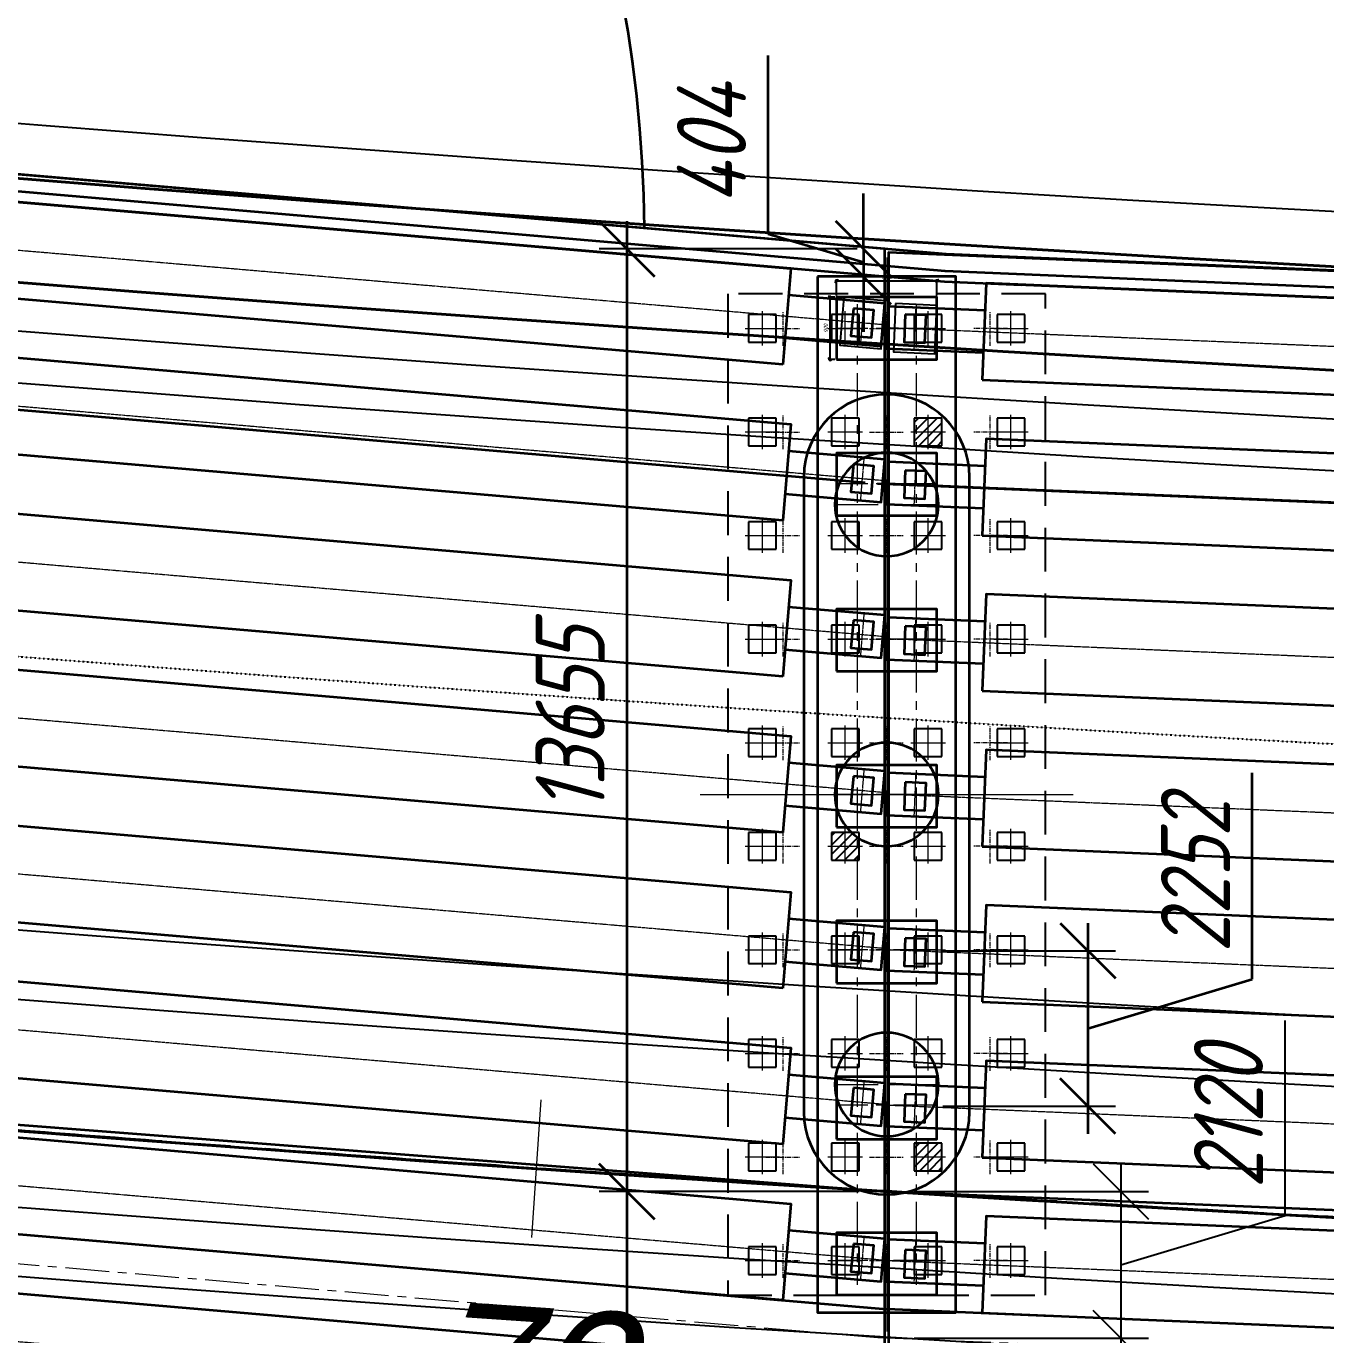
# Model space of a CAD drawing. Header units: millimetres. Extents: x 265754 to 14267433, y -6145605 to 2433772.
# Drawn here: x 6791062 to 6809888, y -669486 to -650534 of the extents above; entities that cross this region are included whole.
import ezdxf
from ezdxf import colors
from ezdxf.entities.mleader import LeaderData, LeaderLine
from ezdxf.enums import TextEntityAlignment as Align
from ezdxf.math import Vec2, Vec3

# ---------------------------------------------------------------- set-up
doc = ezdxf.new("R2010")
doc.units = ezdxf.units.MM
for name, pattern in [('15-15', [6, 1.5, -3, 1.5]), ('CENTER', [50.8, 31.75, -6.35, 6.35, -6.35]), ('DASHED', [7, 5, -2, 0]), ('невидимая', [9.525, 6.35, -3.175]), ('осевая', [2, 1.25, -0.25, 0.25, -0.25])]:
    doc.linetypes.add(name, pattern=pattern)
for name, color, linetype, lineweight in [('1-Бетон', 106, 'Continuous', 35), ('1-Оси', 1, 'CENTER', 20), ('Железная дорога.0', 7, 'Continuous', 9), ('ИС_Выноски', 3, 'Continuous', 18), ('ИС_Ось', 3, 'осевая', 18), ('Основное направление 30.05.Пикетаж', 7, 'Continuous', 15)]:
    doc.layers.add(name, color=color, linetype=linetype, lineweight=lineweight)
doc.layers.add('_Defpoints', color=8, linetype='Continuous', plot=False)
for name, color, linetype in [('_Размер', 7, 'Continuous'), ('ИС_Невидимая', 4, 'невидимая'), ('Основное направление 30.05.Верх покрытия', 7, 'Continuous'), ('Основное направление 30.05.Ось трассы', 7, 'Continuous'), ('Ось_петли_новый план.Верх покрытия', 7, 'Continuous'), ('Петля 1 ось справа.Верх покрытия', 7, 'Continuous'), ('Штриховая', 7, 'Continuous')]:
    doc.layers.add(name, color=color, linetype=linetype)
doc.styles.add('0', font='isocpeur.ttf', dxfattribs={"width": 0.8, "oblique": 15})
doc.styles.add('ISOCPEUR', font='isocpeur.ttf', dxfattribs={"width": 0.8, "oblique": 15, "height": 2.5})
doc.styles.add('Пикетаж_1', font='pragmai.shx', dxfattribs={"height": 2})
doc.dimstyles.new('М25', dxfattribs={"dimscale": 25, "dimtxt": 2.5, "dimasz": 2, "dimexe": 1, "dimexo": 1, "dimgap": 1, "dimtad": 1, "dimdec": 0, "dimtxsty": '0', "dimblk1": 'OBLIQUE', "dimblk2": 'OBLIQUE', "dimsah": 1, "dimcen": 2.5, "dimdle": 1, "dimclrd": 256, "dimclre": 256, "dimclrt": 256, "dimaunit": 1, "dimadec": 0, "dimazin": 0, "dimtfac": 0.75, "dimtdec": 0, "dimtmove": 1, "dimatfit": 2, "dimldrblk": 'OBLIQUE', "dimfxl": 1, "dimtolj": 1, "dimtzin": 0, "dimlwd": -1, "dimlwe": -1, "dimarcsym": 0})
doc.dimstyles.new('М400нов', dxfattribs={"dimscale": 400, "dimtxt": 2.5, "dimasz": 2, "dimexe": 1, "dimexo": 1, "dimgap": 0.8, "dimtad": 1, "dimdec": 0, "dimzin": 0, "dimdsep": 46, "dimtxsty": '0', "dimblk": 'OBLIQUE', "dimcen": 0.09, "dimdle": 1, "dimclrd": 256, "dimclre": 256, "dimclrt": 256, "dimadec": 4, "dimazin": 0, "dimtfac": 1, "dimtdec": 0, "dimtmove": 1, "dimatfit": 2, "dimfxl": 1, "dimtolj": 1, "dimtzin": 0, "dimlwd": -1, "dimarcsym": 0})

# ---------------------------------------------------------------- blocks, each defined once
blk = doc.blocks.new('stationing')
at = {"layer": 'Железная дорога.0', "color": 1}
blk.add_line((0, 1), (0, -1), dxfattribs=at)
blk = doc.blocks.new('дорога план')
at = {"layer": 'Основное направление 30.05.Верх покрытия', "color": 84, "flags": 128}
blk.add_lwpolyline([(-265125, 81028, 0.025264), (-191155, 52344, 0.186442), (374243, 80227)], format="xyb", dxfattribs=at)
at = {"layer": 'Основное направление 30.05.Верх покрытия', "color": 6, "flags": 128}
for points in [[(-265125, 77743, 0.024838), (-192097, 49496, 0.186005), (374243, 76946)], [(-265125, 67192, 0.023497), (-195127, 40334, 0.184624), (374243, 66407)], [(-265125, 63916, 0.023087), (-196068, 37485, 0.184202), (374243, 63136)], [(-265125, 53180, 0.021762), (-199161, 28134, 0.038759), (-77278, -1938, 0.025058), (3012, -14935, 0.040649), (135241, -12708)]]:
    blk.add_lwpolyline(points, format="xyb", dxfattribs=at)
at = {"layer": 'Основное направление 30.05.Верх покрытия', "color": 5, "flags": 128}
for points in [[(-265125, 76921, 0.024735), (-192332, 48784, 0.185896), (374243, 76126)], [(374243, 67498, -0.184765), (-194813, 41283, -0.023634), (-265125, 68284, -0.023634)], [(-265125, 62822, 0.022954), (-196382, 36536, 0.184063), (374243, 62046)]]:
    blk.add_lwpolyline(points, format="xyb", dxfattribs=at)
at = {"layer": 'Основное направление 30.05.Ось трассы', "color": 1, "lineweight": 40, "flags": 128}
blk.add_lwpolyline([(-265125, 65117, 0.208487), (374243, 64335)], format="xyb", dxfattribs=at)
at = {"layer": 'Ось_петли_новый план.Верх покрытия', "color": 5, "linetype": 'DASHED', "flags": 128}
blk.add_lwpolyline([(134781, -8031, -0.065719), (-77117, -1002)], format="xyb", dxfattribs=at)
at = {"layer": 'Петля 1 ось справа.Верх покрытия', "color": 5, "linetype": '15-15', "flags": 128}
for points in [[(-265125, 72600, 0.024182), (-193572, 45033, 0.185328), (374243, 71810)], [(-265125, 58518, 0.022417), (-197623, 32786, 0.183514), (374243, 57743)]]:
    blk.add_lwpolyline(points, format="xyb", dxfattribs=at)
at = {"layer": 'Основное направление 30.05.Пикетаж', "xscale": 1000, "yscale": 1000, "zscale": 1000, "rotation": 356.0251108219699}
blk.add_blockref('stationing', (0, 0), dxfattribs=at)
at = {"layer": 'Основное направление 30.05.Пикетаж', "color": 1, "style": 'Пикетаж_1', "oblique": 15}
blk.add_text('70', height=2000, rotation=356.0251, dxfattribs=at).set_placement((-277, -3991), align=Align.CENTER)
blk = doc.blocks.new('б33 план')
at = {"layer": '1-Бетон'}
blk.add_lwpolyline([(1400, 700), (31600, 700), (31600, -700), (1400, -700)], close=True, dxfattribs=at)
blk.add_lwpolyline([(1400, 310), (0, 310), (0, -310), (1400, -310)], dxfattribs=at)
at = {"layer": 'ИС_Ось', "color": 3, "ltscale": 20}
for points in [[(400, 310), (400, -310)], [(0, 0), (33000, 0)]]:
    blk.add_lwpolyline(points, dxfattribs=at)
blk = doc.blocks.new('*U1466')
at = {"rotation": 182.4098864728825}
blk.add_blockref('б33 план', (16485, 694), dxfattribs=at)
blk = doc.blocks.new('*U1467')
at = {"layer": '_Defpoints', "color": 0, "linetype": 'ByBlock', "lineweight": -2, "transparency": 16777216}
for p in [(0, 0), (0, -2252), (0, -4504), (0, -6756), (0, -9008), (0, -11260), (0, -13512)]:
    blk.add_blockref('*U1466', p, dxfattribs=at)
blk = doc.blocks.new('Б24 план')
at = {"layer": '1-Бетон'}
blk.add_lwpolyline([(1400, -700), (22600, -700), (22600, 700), (1400, 700)], close=True, dxfattribs=at)
blk.add_lwpolyline([(1400, -310), (0, -310), (0, 310), (1400, 310)], dxfattribs=at)
at = {"layer": 'ИС_Ось', "color": 3, "ltscale": 20}
for points in [[(300, -310), (300, 310)], [(0, 0), (24000, 0)]]:
    blk.add_lwpolyline(points, dxfattribs=at)
blk = doc.blocks.new('*U1468')
at = {"rotation": 4.910079921255813}
blk.add_blockref('Б24 план', (-11956, -1027), dxfattribs=at)
blk = doc.blocks.new('*U1469')
at = {"layer": '_Defpoints', "color": 0, "linetype": 'ByBlock', "lineweight": -2, "transparency": 16777216}
for p in [(0, 0), (0, -2258), (0, -4516), (0, -6774), (0, -9032), (0, -11290), (0, -13548), (0, -15806)]:
    blk.add_blockref('*U1468', p, dxfattribs=at)
blk = doc.blocks.new('_None')
blk = doc.blocks.new('*U1365')
at = {"layer": 'ИС_Ось', "ltscale": 500}
blk.add_lwpolyline([(0, 500), (0, -1000)], dxfattribs=at)
blk = doc.blocks.new('*U1366')
at = {"color": 0, "linetype": 'ByBlock', "lineweight": -2, "transparency": 16777216}
for p in [(0, 0), (4200, 0), (8400, 0)]:
    blk.add_blockref('*U1365', p, dxfattribs=at)
blk = doc.blocks.new('*U1371')
at = {"layer": '1-Бетон'}
blk.add_circle((0, 0), 750, dxfattribs=at)
blk = doc.blocks.new('*U1372')
at = {"layer": '1-Бетон', "color": 0, "linetype": 'ByBlock', "lineweight": -2, "transparency": 16777216}
for p in [(0, 0), (4200, 0), (8400, 0)]:
    blk.add_blockref('*U1371', p, dxfattribs=at)
blk = doc.blocks.new('*U1369')
at = {"layer": 'ИС_Ось', "ltscale": 500}
blk.add_line((0, -725), (0, 725), dxfattribs=at)
blk = doc.blocks.new('*U1370')
at = {"layer": '1-Бетон', "color": 0, "linetype": 'ByBlock', "lineweight": -2, "transparency": 16777216}
for p in [(0, 0), (2250, 0), (4500, 0), (6750, 0), (9000, 0), (11250, 0), (13500, 0)]:
    blk.add_blockref('*U1369', p, dxfattribs=at)
blk = doc.blocks.new('_OBLIQUE')
at = {"color": 0, "linetype": 'ByBlock', "lineweight": -2}
blk.add_line((0.5, 0.5), (-0.5, -0.5), dxfattribs=at)
blk = doc.blocks.new('*D1824')
at = {"layer": '_Defpoints', "color": 2, "transparency": 16777216}
for p, q in [((-50297, 14726), (-48797, 14726)), ((-50272, 14513), (-50272, 14751)), ((-48822, 14513), (-48822, 14751))]:
    blk.add_line(p, q, dxfattribs=at)
at = {"layer": 'Defpoints', "color": 0, "transparency": 16777216}
for p in [(-48822, 14726), (-50272, 14488), (-48822, 14488)]:
    blk.add_point(p, dxfattribs=at)
at = {"layer": '_Defpoints', "color": 2, "transparency": 16777216, "xscale": 50, "yscale": 50, "zscale": 50, "rotation": 180}
blk.add_blockref('_OBLIQUE', (-50272, 14726), dxfattribs=at)
at = {"layer": '_Defpoints', "color": 2, "transparency": 16777216, "xscale": 50, "yscale": 50, "zscale": 50}
blk.add_blockref('_OBLIQUE', (-48822, 14726), dxfattribs=at)
at = {"layer": '_Defpoints', "color": 2, "transparency": 16777216, "insert": (-49547, 14782), "char_height": 62.5, "attachment_point": 5, "style": '0'}
blk.add_mtext('\\A1;1450', dxfattribs=at)
blk = doc.blocks.new('*D1825')
at = {"layer": '_Defpoints', "color": 2, "transparency": 16777216}
for p, q in [((-50297, 14488), (-50396, 14488)), ((-50371, 14513), (-50371, 13563)), ((-50297, 13588), (-50396, 13588))]:
    blk.add_line(p, q, dxfattribs=at)
at = {"layer": 'Defpoints', "color": 0, "transparency": 16777216}
for p in [(-50272, 14488), (-50371, 13588), (-50272, 13588)]:
    blk.add_point(p, dxfattribs=at)
at = {"layer": '_Defpoints', "color": 2, "transparency": 16777216, "xscale": 50, "yscale": 50, "zscale": 50}
for p, rotation in [((-50371, 14488), 90), ((-50371, 13588), 270)]:
    blk.add_blockref('_OBLIQUE', p, dxfattribs=dict(at, rotation=rotation))
at = {"layer": '_Defpoints', "color": 2, "transparency": 16777216, "insert": (-50427, 14038), "char_height": 62.5, "attachment_point": 5, "rotation": 90, "style": '0'}
blk.add_mtext('\\A1;900', dxfattribs=at)
blk = doc.blocks.new('*U1424')
at = {"layer": 'ИС_Невидимая', "ltscale": 20}
blk.add_lwpolyline([(-0.2, -0.2), (0.2, -0.2), (0.2, 0.2), (-0.2, 0.2), (-0.2, -0.2)], dxfattribs=at)
at = {"layer": 'ИС_Ось', "ltscale": 50}
for points in [[(0, -0.25), (0, 0.25)], [(-0.25, 0), (0.25, 0)]]:
    blk.add_lwpolyline(points, dxfattribs=at)
blk = doc.blocks.new('*U1425')
at = {"color": 0, "linetype": 'ByBlock', "lineweight": -2, "transparency": 16777216}
for p in [(0, 0), (1.2, 0), (2.4, 0), (3.6, 0), (0, -1.5), (1.2, -1.5), (2.4, -1.5), (3.6, -1.5), (0, -3), (1.2, -3), (2.4, -3), (3.6, -3), (0, -4.5), (1.2, -4.5), (2.4, -4.5), (3.6, -4.5), (0, -6), (1.2, -6), (2.4, -6), (3.6, -6), (0, -7.5), (1.2, -7.5), (2.4, -7.5), (3.6, -7.5), (0, -9), (1.2, -9), (2.4, -9), (3.6, -9), (0, -10.5), (1.2, -10.5), (2.4, -10.5), (3.6, -10.5), (0, -12), (1.2, -12), (2.4, -12), (3.6, -12), (0, -13.5), (1.2, -13.5), (2.4, -13.5), (3.6, -13.5)]:
    blk.add_blockref('*U1424', p, dxfattribs=at)
blk = doc.blocks.new('св поле кальм пл')
at = {"layer": 'Штриховая'}
h = blk.add_hatch(dxfattribs=at)
h.set_pattern_fill('ANSI31', color=256, scale=0.03)
h.set_pattern_definition([(176.87772, (94.08722, -51.25713), (-0.00518798, -0.09510861), [])])
h.paths.add_polyline_path([(18.638, -27.101), (18.371, -26.803), (18.669, -26.536), (18.936, -26.834)])
h = blk.add_hatch(dxfattribs=at)
h.set_pattern_fill('ANSI31', color=256, scale=0.03)
h.set_pattern_definition([(176.87772, (98.23885, -49.14669), (-0.00518798, -0.09510861), [])])
h.paths.add_polyline_path([(16.089, -30.998), (15.822, -30.701), (16.12, -30.434), (16.387, -30.731)])
h = blk.add_hatch(dxfattribs=at)
h.set_pattern_fill('ANSI31', color=256, scale=0.03)
h.set_pattern_definition([(176.87772, (101.905245, -44.24796), (-0.00518798, -0.09510861), [])])
h.paths.add_polyline_path([(10.82, -34.11), (10.553, -33.812), (10.851, -33.545), (11.118, -33.843)])
at = {"layer": 'ИС_Невидимая', "ltscale": 0.1}
blk.add_lwpolyline([(11.283, -37.322), (22.079, -27.643), (19.008, -24.218), (8.212, -33.897), (11.283, -37.322)], dxfattribs=at)
at = {"layer": 'ИС_Ось', "color": 1, "lineweight": 40, "ltscale": 2, "true_color": 0xff0000, "flags": 128}
blk.add_lwpolyline([(34.634, -46.806, 0.046583), (-64.636, 63.963, 0.046583)], format="xyb", dxfattribs=at)
at = {"layer": 'ИС_Ось', "color": 1, "ltscale": 500}
for points in [[(9.747, -35.609), (20.935, -25.579)], [(16.681, -32.482), (13.61, -29.057)]]:
    blk.add_lwpolyline(points, dxfattribs=at)
at = {"color": 1, "rotation": 131.8774809}
blk.add_blockref('*U1425', (11.321, -36.616), dxfattribs=at)
blk = doc.blocks.new('*D1443')
at = {"layer": '_Размер', "transparency": 16777216}
for p, q in [((6809297, -667760), (6809297, -664932)), ((6806917, -667012), (6806917, -669935)), ((6806917, -668474), (6809297, -667760))]:
    blk.add_line(p, q, dxfattribs=at)
at = {"layer": '_Размер', "lineweight": -2, "transparency": 16777216}
for p, q in [((6803926, -667412), (6807317, -667412)), ((6803926, -669535), (6807317, -669535))]:
    blk.add_line(p, q, dxfattribs=at)
at = {"layer": 'Defpoints', "color": 0, "transparency": 16777216}
for p in [(6803526, -667412), (6803526, -669535), (6806917, -669535)]:
    blk.add_point(p, dxfattribs=at)
at = {"layer": '_Размер', "transparency": 16777216, "xscale": 800, "yscale": 800, "zscale": 800}
for p, rotation in [((6806917, -667412), 90), ((6806917, -669535), 270)]:
    blk.add_blockref('_OBLIQUE', p, dxfattribs=dict(at, rotation=rotation))
at = {"layer": '_Размер', "transparency": 16777216, "insert": (6808477, -666346), "char_height": 1000, "attachment_point": 5, "rotation": 90, "style": '0'}
blk.add_mtext('\\A1;2120', dxfattribs=at)
blk = doc.blocks.new('*D1788')
at = {"layer": '1-Бетон', "transparency": 16777216}
for p, q in [((6801809, -653544), (6801809, -650957)), ((6803189, -653757), (6803189, -652957)), ((6803189, -653958), (6801809, -653544)), ((6803189, -653757), (6803189, -654160)), ((6803189, -653757), (6803189, -654160)), ((6803189, -654160), (6803189, -654960))]:
    blk.add_line(p, q, dxfattribs=at)
at = {"layer": '1-Бетон', "lineweight": -2, "transparency": 16777216}
for p, q in [((6803101, -653757), (6802789, -653757)), ((6803126, -654160), (6802789, -654160))]:
    blk.add_line(p, q, dxfattribs=at)
at = {"layer": 'Defpoints', "color": 0, "transparency": 16777216}
for p in [(6803501, -653757), (6803189, -654160), (6803526, -654160)]:
    blk.add_point(p, dxfattribs=at)
at = {"layer": '1-Бетон', "transparency": 16777216, "xscale": 800, "yscale": 800, "zscale": 800}
for p, rotation in [((6803189, -653757), 270), ((6803189, -654160), 90)]:
    blk.add_blockref('_OBLIQUE', p, dxfattribs=dict(at, rotation=rotation))
at = {"layer": '1-Бетон', "transparency": 16777216, "insert": (6800989, -652250), "char_height": 1000, "attachment_point": 5, "rotation": 90, "style": '0'}
blk.add_mtext('\\A1;404', dxfattribs=at)
blk = doc.blocks.new('*D1790')
at = {"layer": '1-Бетон', "transparency": 16777216}
blk.add_line((6799762, -653357), (6799762, -667812), dxfattribs=at)
at = {"layer": '1-Бетон', "lineweight": -2, "transparency": 16777216}
for p, q in [((6803101, -653757), (6799362, -653757)), ((6803126, -667412), (6799362, -667412))]:
    blk.add_line(p, q, dxfattribs=at)
at = {"layer": 'Defpoints', "color": 0, "transparency": 16777216}
for p in [(6803501, -653757), (6799762, -667412), (6803526, -667412)]:
    blk.add_point(p, dxfattribs=at)
at = {"layer": '1-Бетон', "transparency": 16777216, "xscale": 800, "yscale": 800, "zscale": 800}
for p, rotation in [((6799762, -653757), 90), ((6799762, -667412), 270)]:
    blk.add_blockref('_OBLIQUE', p, dxfattribs=dict(at, rotation=rotation))
at = {"layer": '1-Бетон', "transparency": 16777216, "insert": (6798942, -660584), "char_height": 1000, "attachment_point": 5, "rotation": 90, "style": '0'}
blk.add_mtext('\\A1;13655', dxfattribs=at)
blk = doc.blocks.new('*D1791')
at = {"layer": '1-Бетон', "transparency": 16777216}
blk.add_line((6799762, -667012), (6799762, -685674), dxfattribs=at)
at = {"layer": '1-Бетон', "lineweight": -2, "transparency": 16777216}
for p, q in [((6803126, -667412), (6799362, -667412)), ((6803101, -685274), (6799362, -685274))]:
    blk.add_line(p, q, dxfattribs=at)
at = {"layer": 'Defpoints', "color": 0, "transparency": 16777216}
for p in [(6803526, -667412), (6799762, -685274), (6803501, -685274)]:
    blk.add_point(p, dxfattribs=at)
at = {"layer": '1-Бетон', "transparency": 16777216, "xscale": 800, "yscale": 800, "zscale": 800}
for p, rotation in [((6799762, -667412), 90), ((6799762, -685274), 270)]:
    blk.add_blockref('_OBLIQUE', p, dxfattribs=dict(at, rotation=rotation))
at = {"layer": '1-Бетон', "transparency": 16777216, "insert": (6798942, -676343), "char_height": 1000, "attachment_point": 5, "rotation": 90, "style": '0'}
blk.add_mtext('\\A1;17861', dxfattribs=at)
blk = doc.blocks.new('*D1793')
at = {"layer": '1-Бетон', "transparency": 16777216}
for p, q in [((6808819, -664335), (6808819, -661347)), ((6806439, -663523), (6806439, -666575)), ((6806439, -665049), (6808819, -664335))]:
    blk.add_line(p, q, dxfattribs=at)
at = {"layer": '1-Бетон', "lineweight": -2, "transparency": 16777216}
for p, q in [((6804338, -663923), (6806839, -663923)), ((6804338, -666175), (6806839, -666175))]:
    blk.add_line(p, q, dxfattribs=at)
at = {"layer": 'Defpoints', "color": 0, "transparency": 16777216}
for p in [(6803938, -663923), (6803938, -666175), (6806439, -666175)]:
    blk.add_point(p, dxfattribs=at)
at = {"layer": '1-Бетон', "transparency": 16777216, "xscale": 800, "yscale": 800, "zscale": 800}
for p, rotation in [((6806439, -663923), 90), ((6806439, -666175), 270)]:
    blk.add_blockref('_OBLIQUE', p, dxfattribs=dict(at, rotation=rotation))
at = {"layer": '1-Бетон', "transparency": 16777216, "insert": (6807999, -662841), "char_height": 1000, "attachment_point": 5, "rotation": 90, "style": '0'}
blk.add_mtext('\\A1;2252', dxfattribs=at)
blk = doc.blocks.new('мост план кальмиус')
at = {"layer": '1-Бетон', "color": 4}
for points in [[(-49572.1, 15191.3), (-73548, 17251), (-73548, -14311.1), (-50603.9, -16282.2), (-49572.1, -16325.6), (-49572.1, 15191.3)], [(-50933.6, 14906.8), (-72055.8, 16721.3)], [(-16551.3, 13762.7), (-49522.1, 15137.6), (-49522.1, -16327.7), (-16896.3, -17700.8), (-16551.3, -17700), (-16551.3, 13762.7)], [(-49858.8, 11799.8), (-73834.7, 13859.6)], [(-49680.5, 11791.2), (-16564.4, 10397.5)], [(-73502, 3383.5), (-49573.1, 1537.2)], [(-16551.3, 171.2), (-49523.1, 1534.1)]]:
    blk.add_lwpolyline(points, dxfattribs=at)
at = {"layer": '1-Бетон'}
for points in [[(-73548, 17251), (-48683.5, 15114.9), (-16232.3, 13749.2), (16229.7, 13749.2), (48680.9, 15114.9), (73545.4, 17251)], [(15099.2, 13499.2), (-16237.5, 13499.2), (-48699.5, 14865.4), (-73548, 17000.1)], [(-48106.9, 14690.3), (-17933.1, 13420.5)], [(-51053.4, -36.1), (-55772.3, 369.3)]]:
    blk.add_lwpolyline(points, dxfattribs=at)
at = {"layer": '1-Бетон', "color": 3}
blk.add_lwpolyline([(-50547.8, 14787.2), (-50547.8, -212.8), (-48547.7, -212.8), (-48547.7, 14787.2)], close=True, dxfattribs=at)
at = {"layer": '1-Бетон', "color": 5}
for points in [[(-50272.1, 13587.5), (-48822.1, 13587.5), (-48822.1, 14487.5), (-50272.1, 14487.5), (-50272.1, 13587.5)], [(-50029.9, 14327.3), (-50064.1, 13928.8), (-49765.2, 13903.1), (-49731, 14301.6), (-50029.9, 14327.3)], [(-49276.9, 14239.1), (-49293.7, 13839.5), (-48994, 13826.9), (-48977.2, 14226.5), (-49276.9, 14239.1)], [(-50272.1, 11329.5), (-48822.1, 11329.5), (-48822.1, 12229.5), (-50272.1, 12229.5), (-50272.1, 11329.5)], [(-50029.9, 12069.3), (-50064.1, 11670.8), (-49765.2, 11645.1), (-49731, 12043.6), (-50029.9, 12069.3)], [(-49276.9, 11981.1), (-49293.7, 11581.5), (-48994, 11568.9), (-48977.2, 11968.5), (-49276.9, 11981.1)], [(-50272.1, 9071.5), (-48822.1, 9071.5), (-48822.1, 9971.5), (-50272.1, 9971.5), (-50272.1, 9071.5)], [(-50029.9, 9811.3), (-50064.1, 9412.8), (-49765.2, 9387.1), (-49731, 9785.6), (-50029.9, 9811.3)], [(-49276.9, 9723.1), (-49293.7, 9323.5), (-48994, 9310.9), (-48977.2, 9710.5), (-49276.9, 9723.1)], [(-50272.1, 6813.5), (-48822.1, 6813.5), (-48822.1, 7713.5), (-50272.1, 7713.5), (-50272.1, 6813.5)], [(-50029.9, 7553.3), (-50064.1, 7154.8), (-49765.2, 7129.1), (-49731, 7527.6), (-50029.9, 7553.3)], [(-49276.9, 7465.1), (-49293.7, 7065.5), (-48994, 7052.9), (-48977.2, 7452.5), (-49276.9, 7465.1)], [(-50272.1, 4555.5), (-48822.1, 4555.5), (-48822.1, 5455.5), (-50272.1, 5455.5), (-50272.1, 4555.5)], [(-50029.9, 5295.3), (-50064.1, 4896.8), (-49765.2, 4871.1), (-49731, 5269.6), (-50029.9, 5295.3)], [(-49276.9, 5207.1), (-49293.7, 4807.5), (-48994, 4794.9), (-48977.2, 5194.5), (-49276.9, 5207.1)], [(-50272.1, 2297.5), (-48822.1, 2297.5), (-48822.1, 3197.5), (-50272.1, 3197.5), (-50272.1, 2297.5)], [(-50029.9, 3037.3), (-50064.1, 2638.8), (-49765.2, 2613.1), (-49731, 3011.6), (-50029.9, 3037.3)], [(-49276.9, 2949.1), (-49293.7, 2549.5), (-48994, 2536.9), (-48977.2, 2936.5), (-49276.9, 2949.1)], [(-50272.1, 39.5), (-48822.1, 39.5), (-48822.1, 939.5), (-50272.1, 939.5), (-50272.1, 39.5)], [(-50029.9, 779.3), (-50064.1, 380.8), (-49765.2, 355.1), (-49731, 753.6), (-50029.9, 779.3)], [(-49276.9, 691.1), (-49293.7, 291.5), (-48994, 278.9), (-48977.2, 678.5), (-49276.9, 691.1)]]:
    blk.add_lwpolyline(points, dxfattribs=at)
at = {"layer": '1-Бетон', "elevation": -5778.2}
blk.add_lwpolyline([(-50747, 11886.8), (-50747, 2686.9, 0.9958479), (-48347, 2686.9), (-48347, 11886.8, 0.9958479)], format="xyb", close=True, dxfattribs=at)
at = {"layer": '1-Бетон'}
blk.add_arc((-72212.2, 15293.8), 19159.5, 0.58796, 88.51931, dxfattribs=at)
at = {"layer": '1-Бетон', "color": 1}
blk.add_arc((0, 800001.4), 800001.4, 266.0846828, 273.2466191, dxfattribs=at)
at = {"layer": '1-Оси', "color": 1, "ltscale": 20}
blk.add_lwpolyline([(73545.4, 1469.8), (49672.9, -581), (16548.7, -1975.8), (-16570.8, -1975), (-49675.5, -581), (-73548, 1469.8)], dxfattribs=at)
at = {"layer": '_Defpoints', "color": 2}
for points in [[(-50166.5, 14489.6), (-50226.4, 13792.1), (-49628.6, 13740.8), (-49568.7, 14438.2)], [(-49420.5, 14395.3), (-49449.9, 13695.9), (-48850.5, 13670.7), (-48821, 14370.1)]]:
    blk.add_lwpolyline(points, close=True, dxfattribs=at)
at = {"layer": 'ИС_Ось', "color": 1, "ltscale": 500}
for points in [[(-49547.1, 15061.4), (-49547.1, -488.9)], [(-52247.1, 7287.2), (-46847.1, 7287.2)]]:
    blk.add_lwpolyline(points, dxfattribs=at)
at = {"layer": 'ИС_Ось', "ltscale": 50}
for points in [[(-51046.9, 13786.6), (-51046.9, 14286.6)], [(-49546.9, 13786.6), (-49546.9, 14286.6)], [(-48047.3, 13786.6), (-48047.3, 14286.6)], [(-51296.9, 14036.6), (-50796.9, 14036.6)], [(-49796.9, 14036.6), (-49296.9, 14036.6)], [(-47797.3, 14036.6), (-48297.3, 14036.6)], [(-51046.9, 12286.6), (-51046.9, 12786.6)], [(-49546.9, 12286.6), (-49546.9, 12786.6)], [(-48047.3, 12286.6), (-48047.3, 12786.6)], [(-51296.9, 12536.6), (-50796.9, 12536.6)], [(-49796.9, 12536.6), (-49296.9, 12536.6)], [(-47797.3, 12536.6), (-48297.3, 12536.6)], [(-51046.9, 10786.4), (-51046.9, 11286.4)], [(-49546.9, 10786.4), (-49546.9, 11286.4)], [(-48047.3, 10786.4), (-48047.3, 11286.4)], [(-51296.9, 11036.4), (-50796.9, 11036.4)], [(-49796.9, 11036.4), (-49296.9, 11036.4)], [(-47797.3, 11036.4), (-48297.3, 11036.4)], [(-51046.9, 9286.4), (-51046.9, 9786.4)], [(-49546.9, 9286.4), (-49546.9, 9786.4)], [(-48047.3, 9286.4), (-48047.3, 9786.4)], [(-51296.9, 9536.4), (-50796.9, 9536.4)], [(-49796.9, 9536.4), (-49296.9, 9536.4)], [(-47797.3, 9536.4), (-48297.3, 9536.4)], [(-51046.9, 7786.4), (-51046.9, 8286.4)], [(-49546.9, 7786.4), (-49546.9, 8286.4)], [(-48047.3, 7786.4), (-48047.3, 8286.4)], [(-51296.9, 8036.4), (-50796.9, 8036.4)], [(-49796.9, 8036.4), (-49296.9, 8036.4)], [(-47797.3, 8036.4), (-48297.3, 8036.4)], [(-51046.9, 6286.4), (-51046.9, 6786.4)], [(-49546.9, 6286.4), (-49546.9, 6786.4)], [(-48047.3, 6286.4), (-48047.3, 6786.4)], [(-51296.9, 6536.4), (-50796.9, 6536.4)], [(-49796.9, 6536.4), (-49296.9, 6536.4)], [(-47797.3, 6536.4), (-48297.3, 6536.4)], [(-51046.9, 4786.6), (-51046.9, 5286.6)], [(-49546.9, 4786.6), (-49546.9, 5286.6)], [(-48047.3, 4786.6), (-48047.3, 5286.6)], [(-51296.9, 5036.6), (-50796.9, 5036.6)], [(-49796.9, 5036.6), (-49296.9, 5036.6)], [(-47797.3, 5036.6), (-48297.3, 5036.6)], [(-51046.9, 3286.6), (-51046.9, 3786.6)], [(-49546.9, 3286.6), (-49546.9, 3786.6)], [(-48047.3, 3286.6), (-48047.3, 3786.6)], [(-51296.9, 3536.6), (-50796.9, 3536.6)], [(-49796.9, 3536.6), (-49296.9, 3536.6)], [(-47797.3, 3536.6), (-48297.3, 3536.6)], [(-51047.4, 1786.4), (-51047.4, 2286.4)], [(-49547.4, 1786.4), (-49547.4, 2286.4)], [(-48047.8, 1786.4), (-48047.8, 2286.4)], [(-51297.4, 2036.4), (-50797.4, 2036.4)], [(-49797.4, 2036.4), (-49297.4, 2036.4)], [(-47797.8, 2036.4), (-48297.8, 2036.4)], [(-51046.9, 286.6), (-51046.9, 786.6)], [(-49546.9, 286.6), (-49546.9, 786.6)], [(-48047.3, 286.6), (-48047.3, 786.6)], [(-51296.9, 536.6), (-50796.9, 536.6)], [(-49796.9, 536.6), (-49296.9, 536.6)], [(-47797.3, 536.6), (-48297.3, 536.6)]]:
    blk.add_lwpolyline(points, dxfattribs=at)
at = {"layer": 'ИС_Ось', "ltscale": 500, "elevation": 5778.2}
blk.add_lwpolyline([(-49972.1, 14387.5), (-49972.1, 187.5)], dxfattribs=at)
at = {"layer": 'ИС_Ось', "ltscale": 500}
blk.add_lwpolyline([(-49122.1, 14387.5), (-49122.1, 187.5)], dxfattribs=at)
at = {"xscale": -1.000000000000004, "rotation": 90}
blk.add_blockref('*U1366', (-49797.1, 11487.2), dxfattribs=at)
at = {"layer": '1-Бетон', "color": 1, "xscale": 999.9999999999986, "yscale": 999.9999999999986, "zscale": 999.9999999999986, "rotation": 228.1225190970572}
blk.add_blockref('св поле кальм пл', (-16526.7, -1975.8), dxfattribs=at)
at = {"layer": '1-Бетон', "xscale": -1.000000000000004, "rotation": 90}
for name, p in [('*U1370', (-49547.1, 14037.5)), ('*U1372', (-49547.1, 11487.2))]:
    blk.add_blockref(name, p, dxfattribs=at)
at = {"layer": '_Defpoints', "xscale": -1}
for name, p in [('*U1469', (-61554.6, 15116.6)), ('*U1467', (-33049.7, 13356))]:
    blk.add_blockref(name, p, dxfattribs=at)
at = {"layer": '_Defpoints', "color": 2}
for base, p2, angle, picture, middle in [((-48822.1, 14726), (-48822.1, 14487.5), 0.00002, '*D1824', (-49547.1, 14782.2)), ((-50370.7, 13587.5), (-50272.1, 13587.5), 90.00002, '*D1825', (-50427, 14037.5))]:
    dim = blk.add_linear_dim(base=base, p1=(-50272.1, 14487.5), p2=p2, angle=angle, dimstyle='М25', override={"dimclrd": 2, "dimclre": 2, "dimclrt": 2}, dxfattribs=at)
    dim.commit()
    dim.dimension.update_dxf_attribs({"geometry": picture, "text_midpoint": middle})
at = {"layer": 'ИС_Выноски'}
ml = blk.add_multileader_mtext('Standard', dxfattribs=at)
ml.set_content('Ось опоры ОП2 \\PПК 70+5,09', color=256, style='ISOCPEUR')
ml.set_leader_properties(color=256, linetype='ByLayer')
ml.set_arrow_properties(name='NONE')
ml.build(insert=Vec2(0, 0))
ml.multileader.update_dxf_attribs({"text_left_attachment_type": 6, "text_right_attachment_type": 6, "dogleg_length": 0.36, "arrow_head_size": 600, "scale": 200})
ctx = ml.context
ctx.base_point, ctx.scale, ctx.char_height, ctx.arrow_head_size, ctx.landing_gap_size, ctx.plane_origin, ctx.plane_x_axis, ctx.plane_y_axis = Vec3(-49547.1, -28758.8), 200, 1200, 600, 125, Vec3(-42551.4, -9400.5), Vec3(0, 1), Vec3(-1, 0)
ctx.left_attachment, ctx.right_attachment, ctx.text_align_type = 6, 6, 1
notes = []
notes.append((ctx, [(1, (1, 1, 0), (-49547.1, -19064.7), (0, -1), 161, [(1, [(-49547.1, -16236.4)], 0, [])])]))
ctx.mtext.insert, ctx.mtext.text_direction, ctx.mtext.rotation, ctx.mtext.width, ctx.mtext.alignment, ctx.mtext.flow_direction = Vec3(-50987.1, -23992.3), Vec3(0, 1), 1.5707963, 12285.253, 2, 5
for ctx, leaders in notes:
    for number, flags, end, landing, length, lines in leaders:
        leader = LeaderData()
        leader.index, (leader.has_last_leader_line, leader.has_dogleg_vector, leader.attachment_direction) = number, flags
        leader.last_leader_point, leader.dogleg_vector, leader.dogleg_length = Vec3(end), Vec3(landing), length
        for number, points, colour, breaks in lines:
            line = LeaderLine()
            line.index, line.vertices, line.color, line.breaks = number, Vec3.list(points), colors.encode_raw_color(colour), breaks
            leader.lines.append(line)
        ctx.leaders.append(leader)

msp = doc.modelspace()

# ---------------------------------------------------------------- linework, layer by layer
at = {"layer": '1-Бетон'}
for points in [[(6801565.7672, -653991.833), (6804364.5011, -654232.2651), (6805477.1024, -654279.0892)], [(6800533.8911, -668856.3437), (6803526.425, -669113.4247)], [(6803526.425, -669110.2337), (6805918.343, -669210.8982)]]:
    msp.add_lwpolyline(points, dxfattribs=at)
msp.add_arc((6851886.9663, 116051.3347), 784953.2755, 264.856395906, 266.0963121971, dxfattribs=at)
at = {"layer": '_Defpoints', "lineweight": 40, "flags": 128}
for points in [[(6538752.5302, -589636.0559, 0.2084871919), (7167131.0908, -589750.8949, 0.2084871919)], [(6526179.6907, -618463.5811, 0.2084871919), (7179693.3927, -618583.0137, 0.2084871919)]]:
    msp.add_lwpolyline(points, format="xyb", dxfattribs=at)
at = {"layer": 'Основное направление 30.05.Ось трассы', "color": 2, "lineweight": 40, "true_color": 0xf1eb1f, "flags": 128}
for points in [[(6538152.8717, -591010.9776, 0.2084871919), (7167730.2467, -591126.0357, 0.2084871919)], [(6526779.3492, -617088.6594, 0.2084871919), (7179094.2368, -617207.8729, 0.2084871919)]]:
    msp.add_lwpolyline(points, format="xyb", dxfattribs=at)
at = {"layer": 'Основное направление 30.05.Ось трассы', "color": 1, "lineweight": 40, "flags": 128}
msp.add_lwpolyline([(6533255.6608, -602239.5049, 0.2084871919), (7172623.3532, -602356.3522)], format="xyb", dxfattribs=at)

# ---------------------------------------------------------------- block references
at = {"rotation": 0.05956409231201451}
msp.add_blockref('дорога план', (6798447.7567, -667080.4588), dxfattribs=at)
at = {"layer": '1-Бетон'}
msp.add_blockref('мост план кальмиус', (6853073.53, -668947.9294), dxfattribs=at)

# ---------------------------------------------------------------- dimensions: what is measured, and where the dimension line sits
for base, p1, p2, picture, middle in [((6803188.9511, -654160.2681), (6803501.425, -653756.6471), (6803526.425, -654160.2681), '*D1788', (6800988.9511, -653224.4576)), ((6799762.1456, -667412.1171), (6803501.425, -653756.6471), (6803526.1689, -667412.1171), '*D1790', (6798942.1456, -660584.3821)), ((6799762.1456, -685273.5356), (6803526.1689, -667412.1171), (6803501.425, -685273.5356), '*D1791', (6798942.1456, -676342.8264))]:
    dim = msp.add_linear_dim(base=base, p1=p1, p2=p2, angle=90, dimstyle='М400нов', dxfattribs=at)
    dim.commit()
    dim.dimension.update_dxf_attribs({"geometry": picture, "text_midpoint": middle})
dim = msp.add_aligned_dim(p1=(6803938.0617, -663922.9379), p2=(6803938.0617, -666174.9379), distance=2500.9105, dimstyle='М400нов', dxfattribs=at)
dim.commit()
dim.dimension.update_dxf_attribs({"geometry": '*D1793', "text_midpoint": (6807998.9722, -664014.9379)})
at = {"layer": '_Размер'}
dim = msp.add_linear_dim(base=(6806917.347, -669535.4193), p1=(6803526.1689, -667412.1171), p2=(6803526.425, -669535.4193), angle=90, dimstyle='М400нов', override={"dimrnd": 10}, dxfattribs=at)
dim.commit()
dim.dimension.update_dxf_attribs({"geometry": '*D1443', "text_midpoint": (6808477.347, -667439.7682)})

# ---------------------------------------------------------------- leaders
at = {"layer": 'ИС_Выноски'}
ml = msp.add_multileader_mtext('Standard', dxfattribs=at)
ml.set_content('Ось опоры ОП2 \\PПК 70+5,09', color=256, style='ISOCPEUR')
ml.set_leader_properties(color=256, linetype='ByLayer')
ml.set_arrow_properties(name='NONE')
ml.build(insert=Vec2(0, 0))
ml.multileader.update_dxf_attribs({"text_left_attachment_type": 6, "text_right_attachment_type": 6, "dogleg_length": 0.36, "arrow_head_size": 600, "scale": 200})
ctx = ml.context
ctx.base_point, ctx.scale, ctx.char_height, ctx.arrow_head_size, ctx.landing_gap_size, ctx.plane_origin, ctx.plane_x_axis, ctx.plane_y_axis = Vec3(6803526.425, -499063.6887), 200, 1200, 600, 125, Vec3(6810522.1015, -479705.4074), Vec3(0, 1), Vec3(-1, 0)
ctx.left_attachment, ctx.right_attachment, ctx.text_align_type = 6, 6, 1
notes = []
notes.append((ctx, [(1, (1, 1, 0), (6803526.425, -489369.5689), (0, -1), 161.0417, [(1, [(6803526.425, -486541.2457)], 0, [])])]))
ctx.mtext.insert, ctx.mtext.text_direction, ctx.mtext.rotation, ctx.mtext.width, ctx.mtext.alignment, ctx.mtext.flow_direction = Vec3(6802086.425, -494297.1497), Vec3(0, 1), 1.5707963268, 12285.253308, 2, 5
ml = msp.add_multileader_mtext('Standard', dxfattribs=at)
ml.set_content('Ось опоры ОП2 \\PПК 70+5,09', color=256, style='ISOCPEUR')
ml.set_leader_properties(color=256, linetype='ByLayer')
ml.set_arrow_properties(name='NONE')
ml.build(insert=Vec2(0, 0))
ml.multileader.update_dxf_attribs({"text_left_attachment_type": 6, "text_right_attachment_type": 6, "dogleg_length": 0.36, "arrow_head_size": 600, "scale": 200})
ctx = ml.context
ctx.base_point, ctx.scale, ctx.char_height, ctx.arrow_head_size, ctx.landing_gap_size, ctx.plane_origin, ctx.plane_x_axis, ctx.plane_y_axis = Vec3(6803526.425, -624888.2184), 200, 1200, 600, 125, Vec3(6810522.1015, -605529.9371), Vec3(0, 1), Vec3(-1, 0)
ctx.left_attachment, ctx.right_attachment, ctx.text_align_type = 6, 6, 1
notes.append((ctx, [(1, (1, 1, 0), (6803526.425, -615194.0986), (0, -1), 161.0417, [(1, [(6803526.425, -612365.7754)], 0, [])])]))
ctx.mtext.insert, ctx.mtext.text_direction, ctx.mtext.rotation, ctx.mtext.width, ctx.mtext.alignment, ctx.mtext.flow_direction = Vec3(6802086.425, -620121.6793), Vec3(0, 1), 1.5707963268, 12285.253308, 2, 5
for ctx, leaders in notes:
    for number, flags, end, landing, length, lines in leaders:
        leader = LeaderData()
        leader.index, (leader.has_last_leader_line, leader.has_dogleg_vector, leader.attachment_direction) = number, flags
        leader.last_leader_point, leader.dogleg_vector, leader.dogleg_length = Vec3(end), Vec3(landing), length
        for number, points, colour, breaks in lines:
            line = LeaderLine()
            line.index, line.vertices, line.color, line.breaks = number, Vec3.list(points), colors.encode_raw_color(colour), breaks
            leader.lines.append(line)
        ctx.leaders.append(leader)

doc.saveas('drawing.dxf')
